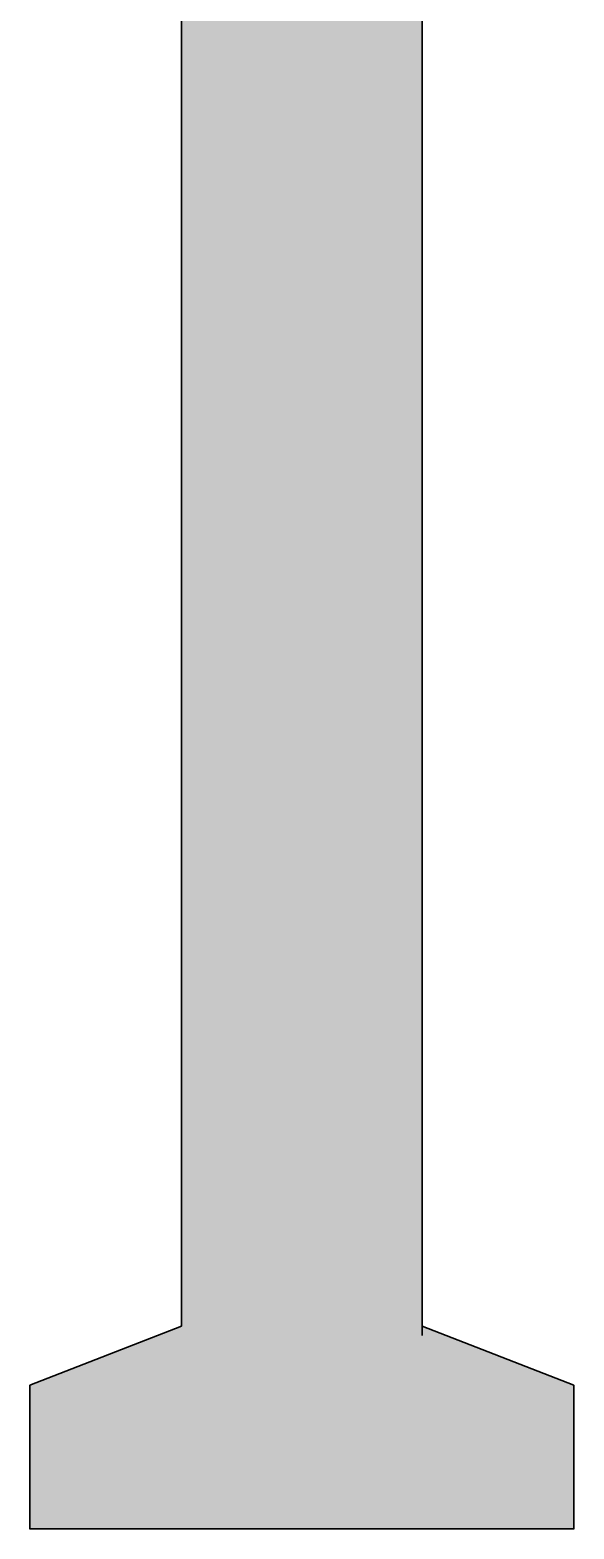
# Model space of a CAD drawing. Header units: inches. Extents: x -225 to -89, y -302 to -258.
# Drawn here: x -168.5993 to -168.4652, y -267.4288 to -267.0591 of the extents above; entities that cross this region are included whole.
import ezdxf

# ---------------------------------------------------------------- set-up
doc = ezdxf.new("R2010")
doc.units = ezdxf.units.IN
doc.header["$MEASUREMENT"] = 0
doc.layers.add('A-Elev-Line-01', color=252, linetype='Continuous', lineweight=35)

# ---------------------------------------------------------------- blocks, each defined once
blk = doc.blocks.new('*U19')
at = {"color": 40, "linetype": 'Continuous'}
for p, q in [((1259.98, 1289.25), (1259.98, 1088.87)), ((1294.9, 1289.25), (1294.9, 1088.87)), ((1259.98, 1088.87), (1237.97, 1080.31)), ((1294.9, 1088.87), (1316.91, 1080.31)), ((1237.97, 1080.31), (1237.97, 1059.43)), ((1316.91, 1080.31), (1316.91, 1059.43))]:
    blk.add_line(p, q, dxfattribs=at)
for points in [[(1259.98, 1289.25), (1259.98, 1088.87), (1294.9, 1088.87)], [(1259.98, 1088.87), (1237.97, 1080.31), (1316.91, 1080.31)], [(1237.97, 1080.31), (1237.97, 1059.43), (1316.91, 1059.43)]]:
    blk.add_solid(points, dxfattribs=at)
at = {"color": 40, "linetype": 'Continuous', "extrusion": (0, 0, -1)}
for points in [[(-1259.98, 1289.25), (-1294.9, 1289.25), (-1294.9, 1088.87)], [(-1259.98, 1088.87), (-1294.9, 1088.87), (-1316.91, 1080.31)], [(-1237.97, 1080.31), (-1316.91, 1080.31), (-1316.91, 1059.43)]]:
    blk.add_solid(points, dxfattribs=at)
blk = doc.blocks.new('144')
at = {"color": 40}
for p, q in [((-315.75965, 40.47846), (-315.75965, 40.13802)), ((-315.70032, 40.47846), (-315.70032, 40.13574)), ((-315.79704, 40.12347), (-315.75965, 40.13802)), ((-315.66293, 40.12347), (-315.70032, 40.13802)), ((-315.79704, 40.08801), (-315.79704, 40.12347)), ((-315.66293, 40.08801), (-315.66293, 40.12347)), ((-315.69354, 40.08801), (-315.79704, 40.08801)), ((-315.76643, 40.08801), (-315.66293, 40.08801))]:
    blk.add_line(p, q, dxfattribs=at)
at = {"color": 40, "linetype": 'Continuous', "xscale": 0.0016989692132326, "yscale": 0.0016989692132326, "zscale": 0.0016989692132326}
blk.add_blockref('*U19', (-317.90032, 38.28806), dxfattribs=at)

msp = doc.modelspace()

# ---------------------------------------------------------------- block references
at = {"layer": 'A-Elev-Line-01'}
msp.add_blockref('144', (147.19772, -307.51684), dxfattribs=at)

doc.saveas('drawing.dxf')
